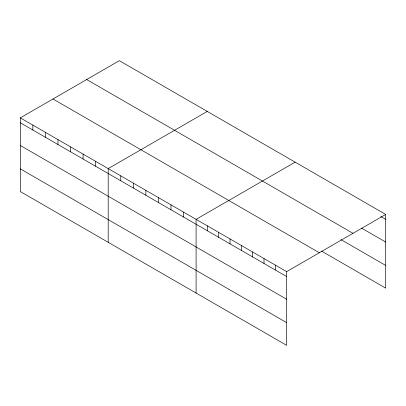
<?xml version="1.0" encoding="UTF-8"?>
<svg xmlns="http://www.w3.org/2000/svg" width="406" height="406" viewBox="0 0 406 406"><rect width="100%" height="100%" fill="white"/><g stroke="black" fill="none" stroke-linecap="round" stroke-linejoin="round"><path stroke-width="0.61" d="M20.3 117.862L286.641 271.634L286.641 345.328L20.3 191.556L20.3 117.862L119.359 60.672L385.7 214.444L385.7 288.138L321.557 251.106M207.253 111.417L108.194 168.607L108.194 242.301M295.142 162.161L196.088 219.352L196.088 293.046M286.641 271.634L385.7 214.444M380.848 216.555L385.7 219.357M361.441 228.05L385.7 242.052M86.671 79.546L353.012 233.318M340.959 239.611L385.7 265.438M52.988 98.988L319.329 252.76M20.3 122.774L286.641 276.547M20.3 145.475L286.641 299.247M20.3 168.86L286.641 322.633M275.324 265.098L275.324 270.01M264.002 258.561L264.002 263.479M252.684 252.03L252.684 256.942M241.362 245.493L241.362 250.406M230.045 238.956L230.045 243.869M218.727 232.42L218.727 237.337M207.405 225.888L207.405 230.801M183.532 212.099L183.532 217.017M170.972 204.852L170.972 209.765M158.416 197.605L158.416 202.518M145.861 190.353L145.861 195.266M133.305 183.106L133.305 188.019M120.749 175.854L120.749 180.771M95.638 161.36L95.638 166.272M83.083 154.107L83.083 159.02M70.522 146.86L70.522 151.773M57.967 139.608L57.967 144.521M45.411 132.361L45.411 137.274M32.856 125.109L32.856 130.027"/></g></svg>
